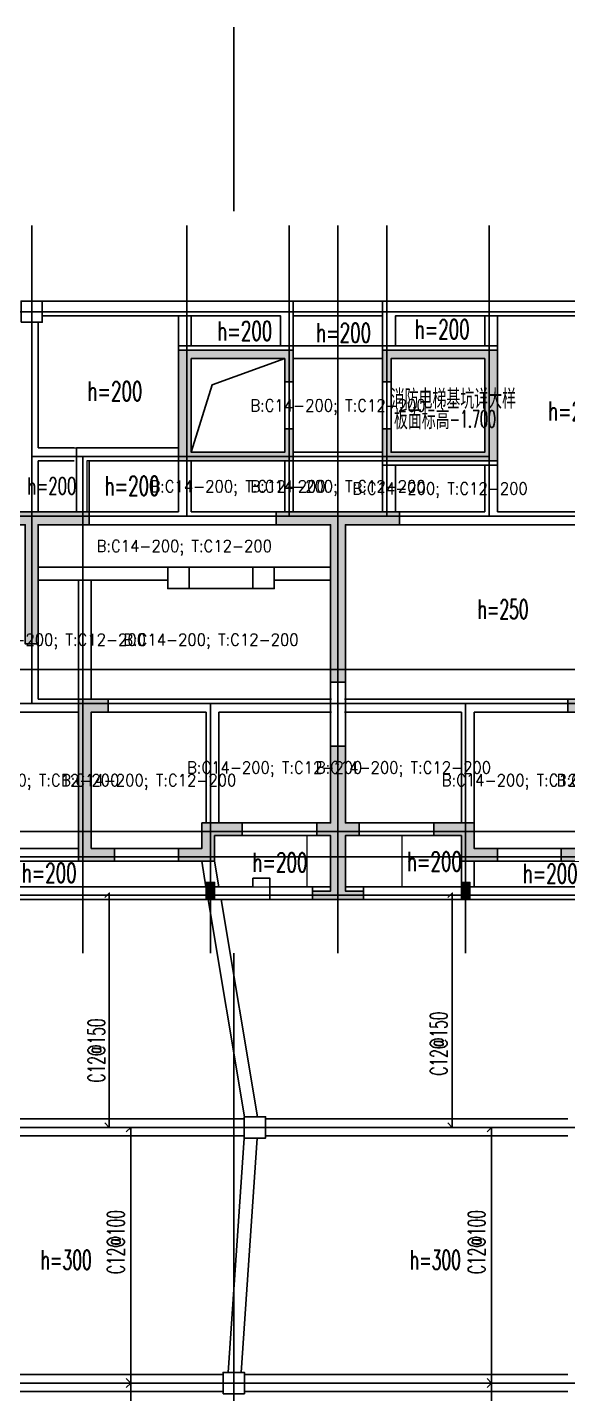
# Model space of a CAD drawing. Header units: millimetres. Extents: x 129427 to 386235, y 419441 to 703525.
# Drawn here: x 260293 to 272996, y 645745 to 677820 of the extents above; entities that cross this region are included whole.
import ezdxf
from ezdxf.enums import TextEntityAlignment as Align

# ---------------------------------------------------------------- set-up
doc = ezdxf.new("R2010")
doc.units = ezdxf.units.MM
doc.header["$LTSCALE"] = 100
for name, color, linetype in [('B-dote', 253, 'Continuous'), ('B-TEXT', 7, 'Continuous'), ('B-开洞', 7, 'Continuous'), ('B-板厚', 2, 'Continuous'), ('B-正筋文字', 7, 'Continuous'), ('B-正筋钢筋', 6, 'Continuous'), ('COLU', 7, 'Continuous'), ('colu-1层', 6, 'Continuous'), ('GZ', 7, 'Continuous'), ('h填实-1层', 254, 'Continuous'), ('h填实-GZ', 254, 'Continuous'), ('h斜线-墙', 7, 'Continuous'), ('h斜线-柱', 7, 'Continuous'), ('Q-门框', 6, 'Continuous'), ('WALL', 3, 'Continuous'), ('wall-主楼', 2, 'Continuous'), ('wall-开洞', 5, 'Continuous'), ('梁', 4, 'Continuous'), ('梁虚线', 4, 'Continuous')]:
    doc.layers.add(name, color=color, linetype=linetype)
doc.layers.add('floor13', color=211, linetype='Continuous', lineweight=0, true_color=0xffaaff)
doc.layers.add('floor8', color=3, linetype='Continuous', lineweight=0)
doc.styles.get("Standard").update_dxf_attribs({"font": 'standard'})

msp = doc.modelspace()

# ---------------------------------------------------------------- hatches: boundary and pattern name
at = {"layer": 'h填实-1层'}
for points in [[(266546.2, 668394.7), (266546.2, 667644.7), (263846.2, 667644.7), (263846.2, 670244.7), (266546.2, 670244.7), (266546.2, 669494.7), (266346.2, 669494.7), (266346.2, 670044.7), (264146.2, 670044.7), (264146.2, 667844.7), (266346.2, 667844.7), (266346.2, 668394.7)], [(268646.2, 668394.7), (268646.2, 667644.7), (271346.2, 667644.7), (271346.2, 670244.7), (268646.2, 670244.7), (268646.2, 669494.7), (268846.2, 669494.7), (268846.2, 670044.7), (271046.2, 670044.7), (271046.2, 667844.7), (268846.2, 667844.7), (268846.2, 668394.7)], [(260546.2, 666144.7), (260546.2, 663344.7), (260246.2, 663344.7), (260246.2, 666144.7), (259046.2, 666144.7), (259046.2, 666444.7), (260546.2, 666444.7), (261746.2, 666444.7), (261746.2, 666144.7)], [(267421.2, 666144.7), (266146.2, 666144.7), (266146.2, 666444.7), (267771.2, 666444.7), (269046.2, 666444.7), (269046.2, 666144.7), (267771.2, 666144.7), (267771.2, 662444.7), (267421.2, 662444.7)], [(262346.2, 658244.7), (261496.5, 658244.7), (261496.5, 662044.7), (262196.2, 662044.7), (262196.2, 661744.7), (261796.5, 661744.7), (261796.5, 658544.7), (262346.2, 658544.7)], [(272846.2, 658244.7), (273696.5, 658244.7), (273696.5, 662044.7), (272996.2, 662044.7), (272996.2, 661744.7), (273396.5, 661744.7), (273396.5, 658544.7), (272846.2, 658544.7)], [(267421.2, 660944.7), (267771.2, 660944.7), (267771.2, 659144.7), (268096.2, 659144.7), (268096.2, 658844.7), (267771.2, 658844.7), (267771.2, 657544.7), (268196.2, 657544.7), (268196.2, 657344.7), (267421.2, 657344.7), (266996.2, 657344.7), (266996.2, 657544.7), (267421.2, 657544.7), (267421.2, 658844.7), (267096.2, 658844.7), (267096.2, 659144.7), (267421.2, 659144.7)], [(265346.2, 658844.7), (264696.5, 658844.7), (264696.5, 658244.7), (263846.2, 658244.7), (263846.2, 658544.7), (264396.5, 658544.7), (264396.5, 659144.7), (265346.2, 659144.7)], [(269846.2, 658844.7), (270496.5, 658844.7), (270496.5, 658244.7), (271346.2, 658244.7), (271346.2, 658544.7), (270796.5, 658544.7), (270796.5, 659144.7), (269846.2, 659144.7)]]:
    msp.add_hatch(color=256, dxfattribs=at).paths.add_polyline_path(points, flags=0)
at = {"layer": 'h填实-GZ'}
for points in [[(264496.5, 657345), (264696.5, 657345), (264696.5, 657745), (264496.5, 657745)], [(270496.5, 657345), (270696.5, 657345), (270696.5, 657745), (270496.5, 657745)]]:
    msp.add_hatch(color=256, dxfattribs=at).paths.add_polyline_path(points, flags=0)
at = {"layer": 'h斜线-墙'}
h = msp.add_hatch(dxfattribs=at)
h.set_pattern_fill('ANSI31', color=256, scale=40, style=0)
h.set_pattern_definition([])
h.paths.add_polyline_path([(266546.5, 670344.7), (266246.5, 670344.7), (266246.5, 671044.7), (260646.5, 671044.7), (260646.5, 671394.7), (266546.5, 671394.7)], flags=0)
h = msp.add_hatch(dxfattribs=at)
h.set_pattern_fill('ANSI31', color=256, scale=40, style=0)
h.set_pattern_definition([])
h.paths.add_polyline_path([(266546.5, 671394.7), (268646.5, 671394.7), (268646.5, 671044.7), (266546.5, 671044.7)], flags=0)
h = msp.add_hatch(dxfattribs=at)
h.set_pattern_fill('ANSI31', color=256, scale=40, style=0)
h.set_pattern_definition([])
h.paths.add_polyline_path([(274496.5, 671394.7), (274496.5, 671044.7), (268946.5, 671044.7), (268946.5, 670344.7), (268646.5, 670344.7), (268646.5, 671394.7)], flags=0)
h = msp.add_hatch(dxfattribs=at)
h.set_pattern_fill('ANSI31', color=256, scale=40, style=0)
h.set_pattern_definition([])
h.paths.add_polyline_path([(263846.5, 667944.7), (263846.5, 667644.7), (261746.5, 667644.7), (261746.5, 666444.7), (261446.5, 666444.7), (261446.5, 667944.7)], flags=0)
h = msp.add_hatch(dxfattribs=at)
h.set_pattern_fill('ANSI31', color=256, scale=40, style=0)
h.set_pattern_definition([])
h.paths.add_polyline_path([(268646.5, 667544.7), (268946.5, 667544.7), (268946.5, 666444.7), (268646.5, 666444.7)], flags=0)
h = msp.add_hatch(dxfattribs=at)
h.set_pattern_fill('ANSI31', color=256, scale=40, style=0)
h.set_pattern_definition([])
h.paths.add_polyline_path([(260546.5, 665144.7), (260546.5, 664844.7), (263596.5, 664844.7), (263596.5, 664644.7), (264096.5, 664644.7), (264096.5, 665144.7)], flags=0)
h = msp.add_hatch(dxfattribs=at)
h.set_pattern_fill('ANSI31', color=256, scale=40, style=0)
h.set_pattern_definition([])
h.paths.add_polyline_path([(264096.5, 665144.7), (265596.5, 665144.7), (265596.5, 664644.7), (264096.5, 664644.7)], flags=0)
h = msp.add_hatch(dxfattribs=at)
h.set_pattern_fill('ANSI31', color=256, scale=40, style=0)
h.set_pattern_definition([])
h.paths.add_polyline_path([(265996.5, 657344.7), (265996.5, 657844.7), (265596.5, 657844.7), (265596.5, 657644.7), (253796.2, 657644.7), (253796.2, 657344.7)], flags=0)
h = msp.add_hatch(dxfattribs=at)
h.set_pattern_fill('ANSI31', color=256, scale=40, style=0)
h.set_pattern_definition([])
h.paths.add_polyline_path([(265996.5, 657644.7), (266996.5, 657644.7), (266996.5, 657344.7), (265996.5, 657344.7)], flags=0)
h = msp.add_hatch(dxfattribs=at)
h.set_pattern_fill('ANSI31', color=256, scale=40, style=0)
h.set_pattern_definition([])
h.paths.add_polyline_path([(268196.5, 657644.7), (281396.2, 657644.7), (281396.2, 657344.7), (268196.5, 657344.7)], flags=0)
at = {"layer": 'h斜线-柱'}
h = msp.add_hatch(dxfattribs=at)
h.set_pattern_fill('ANSI31', color=256, scale=40, style=0)
h.set_pattern_definition([])
h.paths.add_polyline_path([(260146.5, 670894.7), (260646.5, 670894.7), (260646.5, 671394.7), (260146.5, 671394.7)], flags=0)
h = msp.add_hatch(dxfattribs=at)
h.set_pattern_fill('ANSI31', color=256, scale=40, style=0)
h.set_pattern_definition([])
h.paths.add_polyline_path([(263596.5, 664644.7), (264096.5, 664644.7), (264096.5, 665144.7), (263596.5, 665144.7)], flags=0)
h = msp.add_hatch(dxfattribs=at)
h.set_pattern_fill('ANSI31', color=256, scale=40, style=0)
h.set_pattern_definition([])
h.paths.add_polyline_path([(265596.5, 664644.7), (266096.5, 664644.7), (266096.5, 665144.7), (265596.5, 665144.7)], flags=0)
h = msp.add_hatch(dxfattribs=at)
h.set_pattern_fill('ANSI31', color=256, scale=40, style=0)
h.set_pattern_definition([])
h.paths.add_polyline_path([(265393.6, 651744.7), (265893.6, 651744.7), (265893.6, 652244.7), (265393.6, 652244.7)], flags=0)
h = msp.add_hatch(dxfattribs=at)
h.set_pattern_fill('ANSI31', color=256, scale=40, style=0)
h.set_pattern_definition([])
h.paths.add_polyline_path([(264896.5, 645744.7), (265396.5, 645744.7), (265396.5, 646244.7), (264896.5, 646244.7)], flags=0)

# ---------------------------------------------------------------- linework, layer by layer
at = {"layer": 'B-dote'}
for p, q in [((265146.5, 677819.9), (265146.5, 673507.7)), ((260396.5, 673167.5), (260396.5, 661944.7)), ((264046.5, 673167.5), (264046.5, 666344.7)), ((266446.5, 673167.5), (266446.5, 666344.7)), ((267596.5, 673167.5), (267596.5, 656086)), ((268746.5, 673167.5), (268746.5, 666344.7)), ((271146.5, 673167.5), (271146.5, 666344.7)), ((240846.5, 671144.7), (292196.5, 671144.7)), ((260396.5, 667744.7), (271146.5, 667744.7)), ((261596.5, 667744.7), (261596.5, 656086)), ((241717.6, 666344.7), (292196.5, 666344.7)), ((241717.6, 662744.7), (301196.5, 662744.7)), ((241717.6, 661944.7), (287996.5, 661944.7)), ((264596.5, 661944.7), (264596.5, 656086)), ((270596.5, 661944.7), (270596.5, 656086)), ((241717.6, 658944.7), (284996.5, 658944.7)), ((241717.6, 658344.7), (289196.5, 658344.7)), ((232446.5, 657444.7), (302108.2, 657444.7)), ((265146.5, 656086), (265146.5, 522996)), ((190805.6, 651994.7), (366607.1, 651994.7)), ((191046.5, 645994.7), (366607.1, 645994.7))]:
    msp.add_line(p, q, dxfattribs=at)
at = {"layer": 'B-开洞'}
msp.add_lwpolyline([(266346.5, 670044.7), (264640.1, 669429.8), (264146.5, 667844.7)], dxfattribs=at)
at = {"layer": 'B-正筋钢筋'}
for points in [[(262115.2, 652100.8), (262221.2, 651994.7), (262221.2, 657494.7), (262115.2, 657388.7)], [(270178.1, 652100.8), (270284.2, 651994.7), (270284.2, 657494.7), (270178.1, 657388.7)], [(262621.2, 646100.8), (262727.2, 645994.7), (262727.2, 651994.7), (262621.2, 651888.7)], [(271101, 646100.8), (271207.1, 645994.7), (271207.1, 651994.7), (271101, 651888.7)], [(262621.2, 640600.8), (262727.2, 640494.7), (262727.2, 645994.7), (262621.2, 645888.7)], [(271101.1, 640600.8), (271207.1, 640494.7), (271207.1, 645994.7), (271101, 645888.7)]]:
    msp.add_lwpolyline(points, dxfattribs=at)
at = {"layer": 'COLU'}
for points in [[(260146.5, 670894.7), (260646.5, 670894.7), (260646.5, 671394.7), (260146.5, 671394.7)], [(263596.5, 664644.7), (264096.5, 664644.7), (264096.5, 665144.7), (263596.5, 665144.7)], [(265596.5, 664644.7), (266096.5, 664644.7), (266096.5, 665144.7), (265596.5, 665144.7)], [(265393.6, 651744.7), (265893.6, 651744.7), (265893.6, 652244.7), (265393.6, 652244.7)], [(264896.5, 645744.7), (265396.5, 645744.7), (265396.5, 646244.7), (264896.5, 646244.7)]]:
    msp.add_lwpolyline(points, close=True, dxfattribs=at)
at = {"layer": 'colu-1层'}
for points in [[(266546.2, 668394.7), (266546.2, 667644.7), (263846.2, 667644.7), (263846.2, 670244.7), (266546.2, 670244.7), (266546.2, 669494.7), (266346.2, 669494.7), (266346.2, 670044.7), (264146.2, 670044.7), (264146.2, 667844.7), (266346.2, 667844.7), (266346.2, 668394.7)], [(268646.2, 668394.7), (268646.2, 667644.7), (271346.2, 667644.7), (271346.2, 670244.7), (268646.2, 670244.7), (268646.2, 669494.7), (268846.2, 669494.7), (268846.2, 670044.7), (271046.2, 670044.7), (271046.2, 667844.7), (268846.2, 667844.7), (268846.2, 668394.7)], [(260546.2, 666144.7), (260546.2, 663344.7), (260246.2, 663344.7), (260246.2, 666144.7), (259046.2, 666144.7), (259046.2, 666444.7), (260546.2, 666444.7), (261746.2, 666444.7), (261746.2, 666144.7)], [(267421.2, 666144.7), (266146.2, 666144.7), (266146.2, 666444.7), (267771.2, 666444.7), (269046.2, 666444.7), (269046.2, 666144.7), (267771.2, 666144.7), (267771.2, 662444.7), (267421.2, 662444.7)], [(262346.2, 658244.7), (261496.5, 658244.7), (261496.5, 662044.7), (262196.2, 662044.7), (262196.2, 661744.7), (261796.5, 661744.7), (261796.5, 658544.7), (262346.2, 658544.7)], [(272846.2, 658244.7), (273696.5, 658244.7), (273696.5, 662044.7), (272996.2, 662044.7), (272996.2, 661744.7), (273396.5, 661744.7), (273396.5, 658544.7), (272846.2, 658544.7)], [(267421.2, 660944.7), (267771.2, 660944.7), (267771.2, 659144.7), (268096.2, 659144.7), (268096.2, 658844.7), (267771.2, 658844.7), (267771.2, 657544.7), (268196.2, 657544.7), (268196.2, 657344.7), (267421.2, 657344.7), (266996.2, 657344.7), (266996.2, 657544.7), (267421.2, 657544.7), (267421.2, 658844.7), (267096.2, 658844.7), (267096.2, 659144.7), (267421.2, 659144.7)], [(265346.2, 658844.7), (264696.5, 658844.7), (264696.5, 658244.7), (263846.2, 658244.7), (263846.2, 658544.7), (264396.5, 658544.7), (264396.5, 659144.7), (265346.2, 659144.7)], [(269846.2, 658844.7), (270496.5, 658844.7), (270496.5, 658244.7), (271346.2, 658244.7), (271346.2, 658544.7), (270796.5, 658544.7), (270796.5, 659144.7), (269846.2, 659144.7)]]:
    msp.add_lwpolyline(points, close=True, dxfattribs=at)
at = {"layer": 'floor13'}
for p, q in [((263846.5, 671044.7), (260646.5, 671044.7)), ((260646.5, 671044.7), (260646.5, 670894.7)), ((263846.5, 670344.7), (263846.5, 671044.7)), ((274496.5, 671044.7), (271346.5, 671044.7)), ((271346.5, 671044.7), (271346.5, 670344.7)), ((260646.5, 670894.7), (260546.5, 670894.7)), ((260546.5, 670894.7), (260546.5, 667944.7)), ((263846.5, 667944.7), (263846.5, 670344.7)), ((263846.5, 670344.7), (263846.5, 670344.7)), ((271346.5, 670344.7), (271346.5, 667544.7)), ((260546.5, 667944.7), (261396.5, 667944.7)), ((261396.5, 667944.7), (261396.5, 667944.7)), ((261396.5, 667944.7), (263846.5, 667944.7)), ((261696.5, 667644.7), (261696.5, 666444.7)), ((263846.5, 667644.7), (261696.5, 667644.7)), ((263846.5, 666444.7), (263846.5, 667644.7)), ((271346.5, 667544.7), (271346.5, 666444.7)), ((261696.5, 666444.7), (263846.5, 666444.7)), ((271346.5, 666444.7), (273496.5, 666444.7)), ((265346.2, 658844.7), (264696.5, 658844.7)), ((264696.5, 658844.7), (264696.5, 658244.7)), ((266869.6, 658844.7), (265346.2, 658844.7)), ((265346.2, 658844.7), (265346.2, 658844.7)), ((266869.6, 657644.7), (266869.6, 658844.7)), ((269094.5, 658844.7), (269094.5, 657644.7)), ((269846.2, 658844.7), (269094.5, 658844.7)), ((270496.5, 658844.7), (269846.2, 658844.7)), ((269846.2, 658844.7), (269846.2, 658844.7)), ((270496.5, 658244.7), (270496.5, 658844.7)), ((261496.5, 658244.7), (259686.4, 658244.7)), ((262346.5, 658244.7), (261496.5, 658244.7)), ((261496.5, 658244.7), (261496.5, 658244.7)), ((263846.5, 658244.7), (262346.5, 658244.7)), ((262346.5, 658244.7), (262346.5, 658244.7)), ((264392.3, 658244.7), (263846.5, 658244.7)), ((263846.5, 658244.7), (263846.5, 658244.7)), ((264492.8, 657644.7), (264392.3, 658244.7)), ((264696.5, 658244.7), (264797, 657644.7)), ((270496.5, 657644.7), (270496.5, 658244.7)), ((270496.5, 658244.7), (270496.5, 658244.7)), ((259686.4, 657644.7), (264492.8, 657644.7)), ((264797, 657644.7), (265996.5, 657644.7)), ((265996.5, 657644.7), (266869.6, 657644.7)), ((269094.5, 657644.7), (270496.5, 657644.7))]:
    msp.add_line(p, q, dxfattribs=at)
at = {"layer": 'floor8'}
for p, q in [((268646.5, 670044.7), (266546.5, 670044.7)), ((266546.5, 670044.7), (266546.5, 669494.7)), ((268646.5, 669494.7), (268646.5, 670044.7)), ((266546.5, 669494.7), (266546.5, 668394.7)), ((268646.5, 668394.7), (268646.5, 669494.7)), ((266546.5, 668394.7), (266546.5, 667844.7)), ((268646.5, 667844.7), (268646.5, 668394.7)), ((266546.5, 667844.7), (268646.5, 667844.7)), ((266346.5, 667644.7), (264146.5, 667644.7)), ((264146.5, 667644.7), (264146.5, 666444.7)), ((266346.5, 666444.7), (266346.5, 667644.7)), ((266546.5, 667644.7), (266546.5, 666444.7)), ((268646.5, 667644.7), (266546.5, 667644.7)), ((268646.5, 667544.7), (268646.5, 667644.7)), ((268646.5, 666444.7), (268646.5, 667544.7)), ((271046.5, 667544.7), (268946.5, 667544.7)), ((268946.5, 667544.7), (268946.5, 666444.7)), ((271046.5, 666444.7), (271046.5, 667544.7)), ((264146.5, 666444.7), (266146.2, 666444.7)), ((266146.2, 666444.7), (266146.2, 666444.7)), ((266146.2, 666444.7), (266346.5, 666444.7)), ((266546.5, 666444.7), (268646.5, 666444.7)), ((268946.5, 666444.7), (271046.5, 666444.7)), ((261696.5, 666144.7), (260546.5, 666144.7)), ((260546.5, 666144.7), (260546.5, 665144.7)), ((266346.6, 666144.7), (261696.5, 666144.7)), ((261696.5, 666144.7), (261696.5, 666144.7)), ((267421.5, 666144.7), (266346.6, 666144.7)), ((266346.6, 666144.7), (266346.6, 666144.7)), ((267421.5, 665144.7), (267421.5, 666144.7)), ((268946.5, 666144.7), (267771.5, 666144.7)), ((267771.5, 666144.7), (267771.5, 662444.7)), ((273496.5, 666144.7), (268946.5, 666144.7)), ((268946.5, 666144.7), (268946.5, 666144.7)), ((260546.5, 665144.7), (264096.5, 665144.7)), ((264096.5, 665144.7), (265596.5, 665144.7)), ((265596.5, 665144.7), (267421.5, 665144.7)), ((261496.5, 664844.7), (260546.5, 664844.7)), ((260546.5, 664844.7), (260546.5, 663344.7)), ((261496.5, 662044.7), (261496.5, 664844.7)), ((263596.5, 664844.7), (261796.5, 664844.7)), ((261796.5, 664844.7), (261796.5, 662044.7)), ((263596.5, 664644.7), (263596.5, 664844.7)), ((264096.5, 664644.7), (263596.5, 664644.7)), ((265596.5, 664644.7), (264096.5, 664644.7)), ((266096.5, 664644.7), (265596.5, 664644.7)), ((267421.5, 664844.7), (266096.5, 664844.7)), ((266096.5, 664844.7), (266096.5, 664644.7)), ((267421.5, 662444.7), (267421.5, 664844.7)), ((260546.5, 663344.7), (260546.5, 663344.7)), ((260546.5, 663344.7), (260546.5, 662044.7)), ((267421.5, 662044.7), (267421.5, 662444.7)), ((267771.5, 662444.7), (267771.5, 662044.7)), ((260546.5, 662044.7), (261496.5, 662044.7)), ((261796.5, 662044.7), (262196.5, 662044.7)), ((262196.5, 662044.7), (262196.5, 662044.7)), ((262196.5, 662044.7), (267421.5, 662044.7)), ((267771.5, 662044.7), (272996.5, 662044.7)), ((261496.5, 661744.7), (259296.5, 661744.7)), ((261496.5, 658544.7), (261496.5, 661744.7)), ((262196.5, 661744.7), (261796.5, 661744.7)), ((261796.5, 661744.7), (261796.5, 658544.7)), ((264496.5, 661744.7), (262196.5, 661744.7)), ((262196.5, 661744.7), (262196.5, 661744.7)), ((264496.5, 659144.7), (264496.5, 661744.7)), ((267421.5, 661744.7), (264796.5, 661744.7)), ((264796.5, 661744.7), (264796.5, 659144.7)), ((267421.5, 660944.7), (267421.5, 661744.7)), ((267771.5, 661744.7), (267771.5, 660944.7)), ((270496.5, 661744.7), (267771.5, 661744.7)), ((270496.5, 659144.7), (270496.5, 661744.7)), ((270796.5, 661744.7), (270796.5, 659144.7)), ((272996.5, 661744.7), (270796.5, 661744.7)), ((272996.5, 661744.7), (272996.5, 661744.7)), ((267421.5, 659144.7), (267421.5, 660944.7)), ((267771.5, 660944.7), (267771.5, 659144.7)), ((264396.5, 658544.7), (264396.5, 659144.7)), ((264396.5, 659144.7), (264496.5, 659144.7)), ((264796.5, 659144.7), (265346.2, 659144.7)), ((265346.2, 659144.7), (265346.2, 659144.7)), ((265346.2, 659144.7), (267146.5, 659144.7)), ((267146.5, 659144.7), (267146.5, 659144.7)), ((267146.5, 659144.7), (267421.5, 659144.7)), ((267771.5, 659144.7), (268096.2, 659144.7)), ((268096.2, 659144.7), (268096.2, 659144.7)), ((268096.2, 659144.7), (269846.2, 659144.7)), ((269846.2, 659144.7), (269846.2, 659144.7)), ((269846.2, 659144.7), (270496.5, 659144.7)), ((270796.5, 659144.7), (270796.5, 659144.7)), ((270796.5, 659144.7), (270796.5, 658544.7)), ((259296.5, 658544.7), (261496.5, 658544.7)), ((261796.5, 658544.7), (262346.5, 658544.7)), ((262346.5, 658544.7), (262346.5, 658544.7)), ((262346.5, 658544.7), (263846.5, 658544.7)), ((263846.5, 658544.7), (263846.5, 658544.7)), ((263846.5, 658544.7), (264396.5, 658544.7)), ((270796.5, 658544.7), (271346.5, 658544.7)), ((271346.5, 658544.7), (271346.5, 658544.7)), ((271346.5, 658544.7), (272846.5, 658544.7)), ((272846.5, 658544.7), (272846.5, 658544.7)), ((272846.5, 658544.7), (273396.5, 658544.7))]:
    msp.add_line(p, q, dxfattribs=at)
at = {"layer": 'GZ'}
for points in [[(264496.5, 657345), (264696.5, 657345), (264696.5, 657745), (264496.5, 657745)], [(270496.5, 657345), (270696.5, 657345), (270696.5, 657745), (270496.5, 657745)]]:
    msp.add_lwpolyline(points, close=True, dxfattribs=at)
at = {"layer": 'Q-门框'}
for points in [[(264096.5, 665144.7), (265596.5, 665144.7), (265596.5, 664644.7), (264096.5, 664644.7)], [(265996.5, 657644.7), (266996.5, 657644.7), (266996.5, 657344.7), (265996.5, 657344.7)]]:
    msp.add_lwpolyline(points, close=True, dxfattribs=at)
at = {"layer": 'WALL'}
for points in [[(266546.5, 670344.7), (266246.5, 670344.7), (266246.5, 671044.7), (260646.5, 671044.7), (260646.5, 671394.7), (266546.5, 671394.7)], [(266546.5, 671394.7), (268646.5, 671394.7), (268646.5, 671044.7), (266546.5, 671044.7)], [(263846.5, 667944.7), (263846.5, 667644.7), (261746.5, 667644.7), (261746.5, 666444.7), (261446.5, 666444.7), (261446.5, 667944.7)], [(268646.5, 667544.7), (268946.5, 667544.7), (268946.5, 666444.7), (268646.5, 666444.7)], [(260546.5, 665144.7), (260546.5, 664844.7), (263596.5, 664844.7), (263596.5, 664644.7), (264096.5, 664644.7), (264096.5, 665144.7)], [(265996.5, 657344.7), (265996.5, 657844.7), (265596.5, 657844.7), (265596.5, 657644.7), (253796.2, 657644.7), (253796.2, 657344.7)], [(268196.5, 657644.7), (281396.2, 657644.7), (281396.2, 657344.7), (268196.5, 657344.7)]]:
    msp.add_lwpolyline(points, close=True, dxfattribs=at)
for points in [[(274496.5, 671394.7), (274496.5, 671044.7), (268946.5, 671044.7), (268946.5, 670344.7), (268646.5, 670344.7), (268646.5, 671394.7), (274496.5, 671394.7)], [(265596.5, 665144.7), (265596.5, 664644.7), (266096.5, 664644.7), (266096.5, 664844.7), (267421.5, 664844.7), (267421.5, 665144.7), (265596.5, 665144.7), (265596.5, 664844.7)]]:
    msp.add_lwpolyline(points, dxfattribs=at)
at = {"layer": 'wall-主楼'}
for points in [[(266546.5, 668394.7), (266546.5, 667644.7), (263846.5, 667644.7), (263846.5, 670344.7), (266546.5, 670344.7), (266546.5, 669494.7), (266346.5, 669494.7), (266346.5, 670044.7), (264146.5, 670044.7), (264146.5, 667844.7), (266346.5, 667844.7), (266346.5, 668394.7)], [(268646.5, 668394.7), (268646.5, 667544.7), (271346.5, 667544.7), (271346.5, 670344.7), (268646.5, 670344.7), (268646.5, 669494.7), (268846.5, 669494.7), (268846.5, 670044.7), (271046.5, 670044.7), (271046.5, 667844.7), (268846.5, 667844.7), (268846.5, 668394.7)], [(259046.2, 666144.7), (259046.2, 666444.7), (261746.2, 666444.7), (261746.2, 666144.7), (260546.5, 666144.7), (260546.5, 663344.7), (260246.5, 663344.7), (260246.5, 666144.7)], [(267421.5, 662444.7), (267421.5, 666144.7), (266146.2, 666144.7), (266146.2, 666444.7), (269046.2, 666444.7), (269046.2, 666144.7), (267771.5, 666144.7), (267771.5, 662444.7)], [(262346.5, 658244.7), (261496.5, 658244.7), (261496.5, 662044.7), (262196.5, 662044.7), (262196.5, 661744.7), (261796.5, 661744.7), (261796.5, 658544.7), (262346.5, 658544.7)], [(273396.5, 661744.7), (273396.5, 658544.7), (272846.5, 658544.7), (272846.5, 658244.7), (273696.5, 658244.7), (273696.5, 662044.7), (272996.5, 662044.7), (272996.5, 661744.7)], [(267771.5, 660944.7), (267771.5, 659144.7), (268096.2, 659144.7), (268096.2, 658844.7), (267771.5, 658844.7), (267771.5, 657644.7), (268196.2, 657644.7), (268196.2, 657344.7), (266996.2, 657344.7), (266996.2, 657644.7), (267421.5, 657644.7), (267421.5, 658844.7), (267096.2, 658844.7), (267096.2, 659144.7), (267421.5, 659144.7), (267421.5, 660944.7)], [(265346.2, 658844.7), (264696.5, 658844.7), (264696.5, 658244.7), (263846.5, 658244.7), (263846.5, 658544.7), (264396.5, 658544.7), (264396.5, 659144.7), (265346.2, 659144.7)], [(269846.2, 658844.7), (270496.5, 658844.7), (270496.5, 658244.7), (271346.5, 658244.7), (271346.5, 658544.7), (270796.5, 658544.7), (270796.5, 659144.7), (269846.2, 659144.7)]]:
    msp.add_lwpolyline(points, close=True, dxfattribs=at)
at = {"layer": 'wall-开洞'}
for points in [[(266346.5, 669494.7), (266546.5, 669494.7), (266546.5, 668394.7), (266346.5, 668394.7)], [(268646.5, 669494.7), (268846.5, 669494.7), (268846.5, 668394.7), (268646.5, 668394.7)], [(267421.5, 662444.7), (267771.5, 662444.7), (267771.5, 660944.7), (267421.5, 660944.7)]]:
    msp.add_lwpolyline(points, close=True, dxfattribs=at)
at = {"layer": '梁'}
for p, q in [((266546.5, 670344.7), (268646.5, 670344.7)), ((263846.5, 666444.7), (263846.5, 667644.7)), ((271346.5, 667544.7), (271346.5, 666444.7)), ((261696.5, 666444.7), (263846.5, 666444.7)), ((273496.5, 666444.7), (271346.5, 666444.7)), ((265346.2, 658844.7), (267096.2, 658844.7)), ((268096.2, 658844.7), (269846.2, 658844.7)), ((259296.5, 658244.7), (261496.5, 658244.7)), ((262346.5, 658244.7), (263846.5, 658244.7)), ((271346.5, 658244.7), (272846.5, 658244.7))]:
    msp.add_line(p, q, dxfattribs=at)
at = {"layer": '梁虚线'}
for p, q in [((263846.5, 670344.7), (263846.5, 671044.7)), ((264146.5, 670344.7), (264146.5, 671044.7)), ((271046.5, 670344.7), (271046.5, 671044.7)), ((271346.5, 670344.7), (271346.5, 671044.7)), ((260546.5, 667944.7), (260546.5, 670894.7)), ((266546.5, 670044.7), (268646.5, 670044.7)), ((260546.5, 667944.7), (261396.5, 667944.7)), ((266546.5, 667844.7), (268646.5, 667844.7)), ((260546.5, 667644.7), (261396.5, 667644.7)), ((260546.5, 666444.7), (260546.5, 667644.7)), ((264146.5, 666444.7), (264146.5, 667644.7)), ((266346.5, 666444.7), (266346.5, 667644.7)), ((266546.5, 667644.7), (268646.5, 667644.7)), ((266546.5, 666444.7), (266546.5, 667644.7)), ((271046.5, 666444.7), (271046.5, 667544.7)), ((264146.5, 666444.7), (266346.5, 666444.7)), ((268946.5, 666444.7), (271046.5, 666444.7)), ((266346.6, 666144.7), (261696.5, 666144.7)), ((273496.5, 666144.7), (268946.5, 666144.7)), ((261496.5, 662044.7), (261496.5, 664844.7)), ((261796.5, 662044.7), (261796.5, 664844.7)), ((260546.5, 662044.7), (260546.5, 663344.7)), ((260546.5, 662044.7), (261496.5, 662044.7)), ((262196.5, 662044.7), (267446.5, 662044.7)), ((267746.5, 662044.7), (272996.5, 662044.7)), ((261496.5, 661744.7), (259296.5, 661744.7)), ((264496.5, 661744.7), (262196.5, 661744.7)), ((264496.5, 659144.7), (264496.5, 661744.7)), ((267446.5, 661744.7), (264796.5, 661744.7)), ((264796.5, 659144.7), (264796.5, 661744.7)), ((270496.5, 661744.7), (267746.5, 661744.7)), ((270496.5, 659144.7), (270496.5, 661744.7)), ((272996.5, 661744.7), (270796.5, 661744.7)), ((270796.5, 659144.7), (270796.5, 661744.7)), ((265346.2, 659144.7), (267096.2, 659144.7)), ((268096.2, 659144.7), (269846.2, 659144.7)), ((259296.5, 658544.7), (261496.5, 658544.7)), ((262346.5, 658544.7), (263846.5, 658544.7)), ((271346.5, 658544.7), (272846.5, 658544.7)), ((264392.3, 658244.7), (264492.8, 657644.7)), ((264696.5, 658244.7), (264797, 657644.7)), ((270496.5, 657644.7), (270496.5, 658244.7)), ((270796.5, 657644.7), (270796.5, 658244.7)), ((264543.1, 657344.7), (265397.3, 652244.6)), ((264847.2, 657344.7), (265701.5, 652244.6)), ((257793.6, 652194.7), (265393.6, 652194.7)), ((265893.6, 652194.7), (272996.5, 652194.7)), ((257793.6, 651794.7), (265393.6, 651794.7)), ((265893.6, 651794.7), (272996.5, 651794.7)), ((265393.6, 651744.7), (265016.7, 646244.7)), ((265694.3, 651744.7), (265317.4, 646244.7)), ((257296.5, 646194.7), (264896.5, 646194.7)), ((265396.5, 646194.7), (272996.5, 646194.7)), ((257296.5, 645794.7), (264896.5, 645794.7)), ((265396.5, 645794.7), (272996.5, 645794.7))]:
    msp.add_line(p, q, dxfattribs=at)

# ---------------------------------------------------------------- texts
at = {"layer": 'B-TEXT', "width": 0.6}
for s, p in [('消防电梯基坑详大样', (268834.8, 668907.7)), ('板面标高-1.700', (268912.1, 668427.2))]:
    msp.add_text(s, height=400, rotation=360, dxfattribs=at).set_placement(p)
at = {"layer": 'B-板厚'}
for s, height, width, p in [('h=200', 450, 0.7, (264759.5, 670466.8)), ('h=200', 450, 0.7, (267082.1, 670426)), ('h=200', 450, 0.7, (269400.7, 670507.4)), ('h=200', 400, 0.7, (260296.3, 666854.8)), ('h=200', 450, 0.7, (271939, 657731)), ('h=300', 450, 0.65, (260607.5, 648663.4)), ('h=300', 450, 0.65, (269285.3, 648663.4))]:
    msp.add_text(s, height=height, rotation=360, dxfattribs=dict(at, width=width)).set_placement(p)
at = {"layer": 'B-正筋文字', "width": 0.65}
for s, p in [('C12@150', (270164.9, 653210.7)), ('C12@150', (262119.6, 653049.5)), ('C12@100', (262574.4, 648552.1)), ('C12@100', (271054.3, 648552.1))]:
    msp.add_text(s, height=400, rotation=90, dxfattribs=at).set_placement(p)
at = {"layer": 'floor13', "width": 0.7}
for p in [(261706.9, 669053.4), (272536.2, 668586.4), (262110.7, 666829.6), (260161.3, 657746.9), (265586.2, 657992.3), (269217.3, 658010.8)]:
    msp.add_text('h=200', height=450, rotation=360, dxfattribs=at).set_placement(p)
at = {"layer": 'floor8'}
for p in [(267596.5, 668944.7), (265246.5, 667044.7), (267596.5, 667044.7), (269996.5, 666994.7), (263984, 665644.7), (261021.5, 663444.7), (264609, 663444.7), (266109, 660444.7), (269134, 660444.7), (260396.5, 660144.7), (263146.5, 660144.7), (272096.5, 660144.7), (274796.5, 660144.7)]:
    msp.add_text('B:C14-200; T:C12-200', height=280, dxfattribs=at).set_placement(p, align=Align.MIDDLE_CENTER)
at = {"layer": 'floor8', "width": 0.65}
msp.add_text('h=250', height=450, rotation=360, dxfattribs=at).set_placement((270877.3, 663934.3))

doc.saveas('drawing.dxf')
